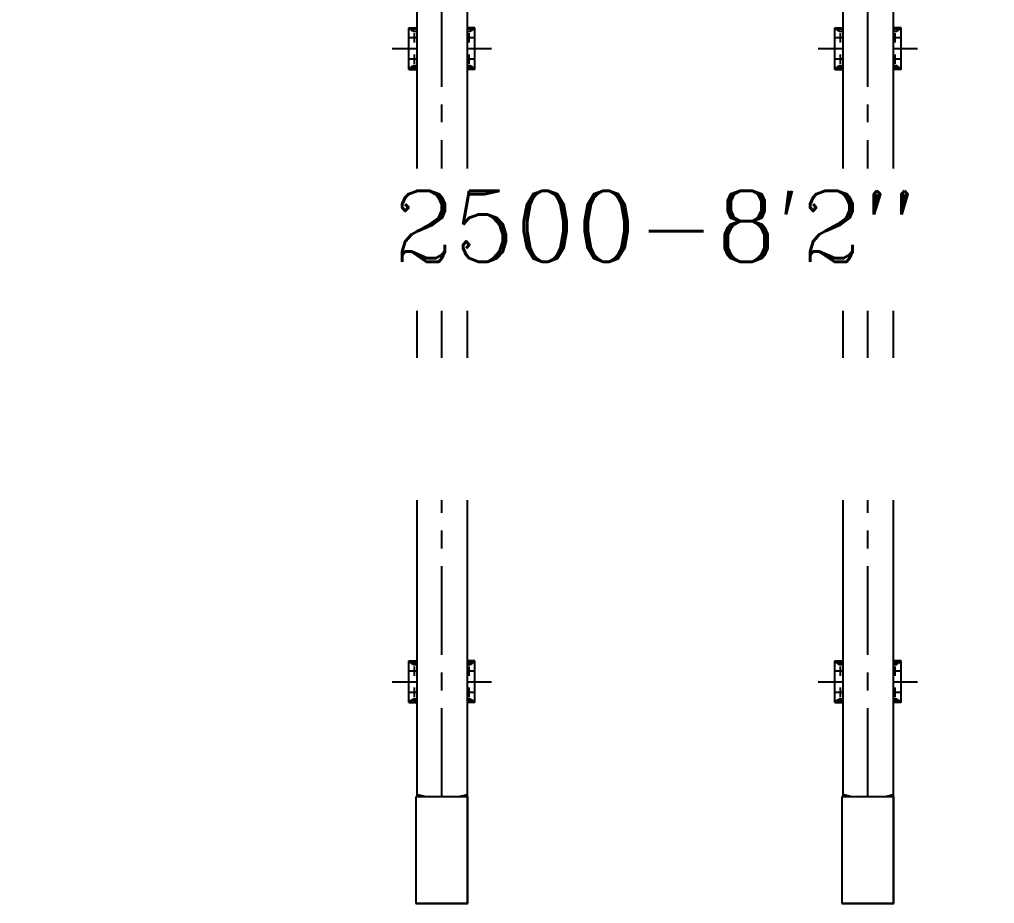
# Model space of a CAD drawing. Header units: inches. Extents: x -347369 to -260369, y 119522 to 149869.
# Drawn here: x -319918 to -315799, y 132550 to 136284 of the extents above; entities that cross this region are included whole.
import ezdxf

# ---------------------------------------------------------------- set-up
doc = ezdxf.new("R2010")
doc.units = ezdxf.units.IN
doc.header["$LTSCALE"] = 300
doc.set_wipeout_variables(frame=1)
doc.linetypes.add('CENTRO', pattern=[2, 1.25, -0.25, 0.25, -0.25])
doc.layers.add('BANCHI', color=2, linetype='Continuous')
doc.layers.add('PROFILI', color=254, linetype='Continuous')
doc.styles.add('COMPLEX', font='COMPLEX')

# ---------------------------------------------------------------- blocks, each defined once
blk = doc.blocks.new('*U43')
at = {"layer": 'BANCHI', "color": 7, "linetype": 'CENTRO'}
blk.add_line((0, -5999.5), (0, 0), dxfattribs=at)
at = {"layer": 'BANCHI', "ltscale": 2}
for p, q in [((-106.1, -911.2), (-106.1, -6000)), ((106.9, -911.2), (106.9, -6000)), ((140, -2750), (106.9, -2750)), ((127.3, -2759.7), (127.3, -2758)), ((140, -2926), (140, -2750)), ((140, -2793), (106.9, -2793)), ((107.7, -2765.3), (121.8, -2764.6)), ((115, -2813), (115, -2773)), ((106.9, -2838), (210, -2838)), ((140, -2883), (106.9, -2883)), ((115, -2903), (115, -2863)), ((121.8, -2911.4), (107.6, -2910.7)), ((127.3, -2918), (127.3, -2916.3)), ((140, -2926), (106.9, -2926)), ((-140, -5425), (-106.1, -5425)), ((-140, -5601), (-140, -5425)), ((-127, -5433), (-127, -5434.7)), ((140, -5425), (106.9, -5425)), ((127.3, -5434.7), (127.3, -5433)), ((140, -5601), (140, -5425)), ((-106, -5468), (-140, -5468)), ((-121.5, -5439.6), (-107.7, -5440.3)), ((-115, -5488), (-115, -5448)), ((140, -5468), (106.9, -5468)), ((107.7, -5440.3), (121.8, -5439.6)), ((115, -5488), (115, -5448)), ((-210, -5513), (-106.1, -5513)), ((106.9, -5513), (210, -5513)), ((-106, -5558), (-140, -5558)), ((-115, -5578), (-115, -5538)), ((140, -5558), (106.9, -5558)), ((115, -5578), (115, -5538)), ((-140, -5601), (-106.1, -5601)), ((-107.6, -5585.7), (-121.5, -5586.3)), ((140, -5601), (106.9, -5601)), ((121.8, -5586.4), (107.6, -5585.7)), ((127.3, -5593), (127.3, -5591.3)), ((110, -6000), (-110, -6000)), ((-110, -6000), (-110, -6450)), ((-108, -6448), (-108, -6000)), ((-66.1, -6000), (-106.1, -5989.3)), ((66.9, -6000), (106.9, -5989.3)), ((108, -6448), (108, -6000)), ((110, -6450), (110, -6000)), ((-110, -6450), (110, -6450)), ((-108, -6448), (108, -6448))]:
    blk.add_line(p, q, dxfattribs=at)
at = {"layer": 'BANCHI'}
for p, q in [((-140, -2926), (-140, -2750)), ((-140, -2750), (-106.1, -2750)), ((-127, -2758), (-127, -2759.7)), ((-106, -2793), (-140, -2793)), ((-121.5, -2764.6), (-107.7, -2765.3)), ((-115, -2813), (-115, -2773)), ((-210, -2838), (-106.1, -2838)), ((-106, -2883), (-140, -2883)), ((-115, -2903), (-115, -2863)), ((-107.6, -2910.7), (-121.5, -2911.3)), ((-140, -2926), (-106.1, -2926))]:
    blk.add_line(p, q, dxfattribs=at)
for points in [[(-106.1, -2758), (-140, -2758)], [(-140, -2918), (-106.1, -2918)]]:
    blk.add_lwpolyline(points, dxfattribs=at)
at = {"layer": 'BANCHI', "ltscale": 2}
for points in [[(140, -2758), (106.9, -2758)], [(106.9, -2918), (140, -2918)], [(-106.1, -5433), (-140, -5433)], [(140, -5433), (106.9, -5433)], [(-140, -5593), (-106.1, -5593)], [(106.9, -5593), (140, -5593)]]:
    blk.add_lwpolyline(points, dxfattribs=at)
at = {"layer": 'BANCHI', "extrusion": (0, 0, -1)}
for centre, start_param, end_param in [((-121, -2759.7), -1.484432, 0), ((-121, -2916.3), 0, 1.483383)]:
    blk.add_ellipse(centre, major_axis=(-6, 0), ratio=0.833333, start_param=start_param, end_param=end_param, dxfattribs=at)
at = {"layer": 'BANCHI', "ltscale": 2, "extrusion": (0, 0, -1)}
for centre, major_axis, start_param, end_param in [((121.3, -2759.7), (-6, 0), 3.141593, 4.624975), ((121.3, -2916.3), (-6, 0), 1.657161, 3.141593), ((-121, -5434.7), (-6, 0), -1.484432, 0), ((121.3, -5434.7), (6, 0), 0, 1.483383), ((-121, -5591.3), (6, 0), 3.141593, 4.624975), ((121.3, -5591.3), (-6, 0), 1.657161, 3.141593)]:
    blk.add_ellipse(centre, major_axis=major_axis, ratio=0.833333, start_param=start_param, end_param=end_param, dxfattribs=at)

msp = doc.modelspace()

# ---------------------------------------------------------------- block references
at = {"layer": 'BANCHI'}
for p in [(-318133.625, 138999.656), (-316333.625, 138999.656)]:
    msp.add_blockref('*U43', p, dxfattribs=at)

# ---------------------------------------------------------------- next in the draw order: wipeouts: each hides what was drawn before it
for points in [[(-315983.623, 135054.656), (-318483.623, 135054.656), (-318483.623, 135654.656), (-315983.623, 135654.656)], [(-307725.848, 134254.656), (-319917.848, 134254.656), (-319917.848, 134854.656), (-307725.848, 134854.656)]]:
    msp.add_wipeout(points).dxf.layer = 'PROFILI'

# ---------------------------------------------------------------- next in the draw order: texts
at = {"layer": 'PROFILI', "color": 2, "insert": (-317233.625, 135561.275), "char_height": 300, "width": 1626.66667, "attachment_point": 2, "style": 'COMPLEX'}
msp.add_mtext('\\pxqc;2500-8\'2"', dxfattribs=at)

doc.saveas('drawing.dxf')
